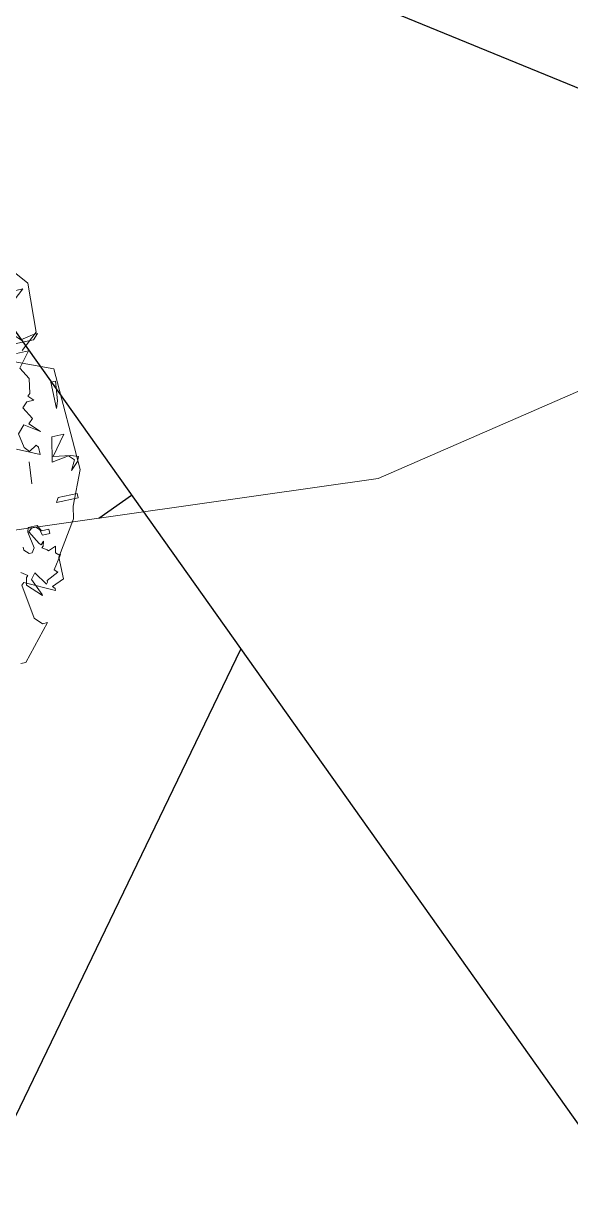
# Model space of a CAD drawing. Header units: millimetres. Extents: x 348 to 2201, y 118 to 1049.
# Drawn here: x 865.112 to 866.363, y 549.066 to 551.756 of the extents above; entities that cross this region are included whole.
import ezdxf

# ---------------------------------------------------------------- set-up
doc = ezdxf.new("R2010")
doc.units = ezdxf.units.MM
doc.layers.add('604_CURVA_INTERM', color=7, linetype='Continuous', lineweight=18)
doc.layers.add('ARBRE', color=251, linetype='Continuous', lineweight=13)

# ---------------------------------------------------------------- blocks, each defined once
blk = doc.blocks.new('WMF26', base_point=(0, 0.001))
at = {"color": 85}
for points in [[(12.911, -4.514), (13.05, -4.688), (13.02, -5.387), (12.772, -5.598)], [(12.635, -5.737), (13.158, -5.948), (13.223, -7.418), (13.02, -7.905), (12.984, -8.079), (12.671, -8.567), (12.671, -8.88), (12.496, -8.953), (12.525, -8.989), (12.525, -9.018), (12.111, -8.814), (12.074, -8.844), (12.147, -9.338), (12.248, -9.44), (12.321, -9.44), (11.899, -9.928), (11.827, -9.928)]]:
    blk.add_lwpolyline(points, dxfattribs=at)
at = {"color": 106}
for points in [[(12.714, -4.925), (12.86, -4.75), (12.962, -4.75), (12.714, -4.961), (12.787, -5.063), (12.714, -5.376), (12.787, -5.449), (12.962, -5.412), (13.035, -5.412), (12.962, -5.485), (12.576, -5.485), (12.475, -5.551), (12.402, -5.551), (12.475, -5.485), (12.402, -5.412), (12.576, -5.136), (12.576, -4.998), (12.475, -4.889), (12.402, -4.889), (12.54, -4.75), (12.612, -4.889), (12.714, -4.925), (12.714, -4.925)], [(12.686, -5.835), (12.787, -6.009), (12.751, -6.22), (12.714, -6.25), (12.787, -6.322), (12.686, -6.322), (12.612, -6.395), (12.714, -6.57), (12.649, -6.635), (12.787, -6.773), (12.576, -6.635), (12.475, -6.744), (12.511, -6.949), (12.576, -7.021), (12.686, -6.949), (12.714, -6.985), (12.714, -7.094), (12.402, -6.949)], [(12.686, -5.623), (12.86, -5.623), (12.686, -5.835)], [(13.142, -6.124), (13.112, -6.4), (13.076, -6.502), (13.076, -6.124), (13.142, -6.124), (13.142, -6.124)], [(12.89, -7.159), (13.136, -7.195), (13.238, -7.232), (13.209, -7.297), (13.1, -7.407), (13.173, -7.268), (13.1, -7.195), (12.86, -7.232), (12.926, -6.882), (13.1, -6.882), (12.89, -7.159), (12.89, -7.159)], [(12.54, -7.159), (12.511, -7.472), (12.54, -7.159), (12.54, -7.159)], [(13.112, -7.805), (12.798, -7.805), (12.836, -7.739), (13.112, -7.739), (13.112, -7.805), (13.112, -7.805)], [(12.506, -8.152), (12.613, -8.152), (12.613, -8.215), (12.506, -8.215), (12.484, -8.129), (12.439, -8.085), (12.375, -8.085), (12.331, -8.129), (12.439, -8.322), (12.461, -8.344), (12.506, -8.3), (12.484, -8.367), (12.461, -8.39), (12.528, -8.429), (12.546, -8.451), (12.653, -8.407), (12.635, -8.497), (12.675, -8.536), (12.698, -8.536), (12.568, -8.729), (12.613, -8.773), (12.439, -8.858), (12.439, -8.881), (12.421, -8.903), (12.291, -8.712), (12.224, -8.796), (12.331, -9.033), (12.331, -9.051), (12.139, -8.858), (12.161, -8.751), (12.184, -8.729), (12.099, -8.666)], [(12.206, -8.322), (12.206, -8.367), (12.268, -8.429), (12.314, -8.429), (12.353, -8.367), (12.314, -8.129), (12.331, -8.067), (12.461, -8.067), (12.506, -8.152), (12.506, -8.152)]]:
    blk.add_lwpolyline(points, dxfattribs=at)
blk = doc.blocks.new('T2_02')
at = {"xscale": 0.3499999999999943, "yscale": 0.3499999999999943, "zscale": 0.3499999999999943}
blk.add_blockref('WMF26', (-2.2399, 1.997), dxfattribs=at)

msp = doc.modelspace()

# ---------------------------------------------------------------- linework, layer by layer
for p, q in [((864.0084, 552.5802), (867.2093, 548.0704)), ((867.6585, 551.0853), (864.0084, 552.5802)), ((865.2841, 550.6245, 727), (865.3589, 550.6775)), ((865.0214, 549.1072), (865.6089, 550.3253))]:
    msp.add_line(p, q)
at = {"layer": '604_CURVA_INTERM', "elevation": 727, "flags": 128}
msp.add_lwpolyline([(857.2766, 555.8661), (858.3815, 555.4136), (859.0038, 554.5368), (858.9502, 553.3218), (858.5502, 552.2764), (858.3959, 551.1707), (858.8626, 550.5677), (859.9348, 550.4426), (861.1998, 550.4038), (862.4206, 550.4983), (863.5058, 550.5375), (864.6451, 550.5338), (865.9231, 550.7152), (867.1294, 551.2408), (868.2328, 551.6412), (869.2096, 551.9119), (870.2593, 552.0709), (871.1841, 552.8037), (871.549, 553.9249)], dxfattribs=at)

# ---------------------------------------------------------------- block references
at = {"layer": 'ARBRE', "xscale": 0.4621142716754234, "yscale": 0.4621142716754234, "zscale": 0.4621142716754234, "rotation": 12.04946787266494}
msp.add_blockref('T2_02', (864.1042, 550.7767), dxfattribs=at)

doc.saveas('drawing.dxf')
